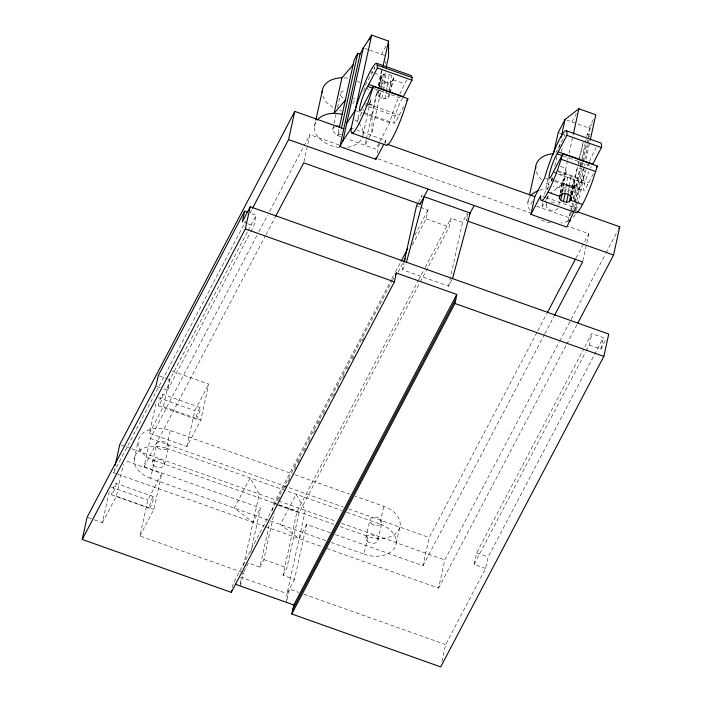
<?xml version="1.0" encoding="UTF-8"?>
<svg xmlns="http://www.w3.org/2000/svg" width="702" height="702" viewBox="0 0 702 702"><rect width="100%" height="100%" fill="white"/><g stroke="black" fill="none" stroke-linecap="round" stroke-linejoin="round"><path stroke-width="0.53" stroke-dasharray="3.51 2.63" d="M368.989 137.759L371.955 132.125L371.99 116.427L377.825 89.9M385.652 143.34L385.802 140.47L357.336 130.353M575.184 210.74L576.719 201.606M240.523 584.082L240.944 577.255L287.039 593.62L286.495 602.377L289.417 589.101L298.666 592.383M240.4 586.03L243.313 572.727L241.418 576.351M94.252 519.796L102.431 522.7L109.398 491.005M116.69 473.824L113.584 472.727L114.505 468.541M102.431 522.7L116.365 496.165L123.341 464.461M134.196 459.301L138.092 441.558M172.271 371.139L208.748 384.091L200.851 420.007L186.907 446.551L149.421 433.239L156.388 401.544M250.737 552.448L260.503 508.02L144.112 466.69L150.307 438.469L256.879 235.6M149.421 433.239L163.364 406.695L170.103 376.061M163.636 388.908L167.48 390.268L169.823 379.624L247.525 231.704M152.431 462.302L156.335 444.559M325.807 540.601L150.588 478.387L154.493 460.644A24.684 16.708 12.4 0 1 139.365 437.372A24.684 16.708 12.4 0 1 170.332 430.484L294.059 474.42M242.295 572.367L139.917 536.012L147.815 500.087L161.75 473.552L125.281 460.6M150.588 478.387A24.684 16.708 12.4 0 1 135.46 455.124A24.684 16.708 12.4 0 1 166.427 448.227L170.332 430.484M139.917 536.012L153.852 509.476L161.75 473.552M164.584 464.303L168.489 446.56M186.907 446.551L194.805 410.626L208.748 384.091M250.772 231.721L253.817 225.921L256.16 215.268L250.395 213.224M303.94 161.82L309.907 134.652L338.829 144.919M314.47 126.43L315.619 121.218M332.704 129.431L335.925 114.821M337.53 107.511L340.514 93.945M232.38 587.442L233.248 583.502L392.278 280.756M340.61 136.609L337.557 135.521L338.943 129.229M243.497 565.619L259.24 494.032L250.096 477.939L234.257 508.099L253.036 522.244L260.503 508.02M354.782 119.735L357.169 121.472L359.231 112.074M363.829 91.199L364.97 85.977L374.692 67.48L373.999 70.612M243.822 571.761L248.411 563.03L259.933 567.119L269.77 522.402M272.341 510.696L273.982 503.237L391.426 279.659M259.933 567.119L263.899 559.582L274.131 513.039M363.101 134.442L370.902 98.947A24.684 16.708 12.4 0 1 369.638 103.133M366.19 140.04L365.04 145.279L368.497 138.698M366.426 138.987L377.246 89.768M378.167 85.591L381.607 69.937M378.755 85.653L382.02 70.797M389.838 93.84C389.557 102.15 374.473 98.736 378.273 90.681M379.212 86.425C379.984 81.485 380.212 71.911 387.732 74.079C390.154 74.623 393.295 76 393.48 78.843L389.68 95.709M378.624 89.487L381.669 75.641L373.99 72.911M377.878 94.068L378.58 90.874M379.519 86.609L381.318 76.843M380.089 89.233L383.371 74.324M379.141 96.718L380.484 90.611M381.379 86.539L382.722 80.44L381.388 78.097M371.955 132.125L381.054 90.734M381.283 89.672L385.249 71.639M382.572 90.189L386.153 73.912M381.704 98.491L383.292 91.295M383.511 90.268L385.319 82.046L382.722 80.44M385.67 90.953L389.285 74.5M384.907 98.763L388.487 82.485L391.365 81.634L393.48 78.843M388.785 90.198L391.918 75.956M387.855 97.613L388.794 93.348M389.031 92.287L391.365 81.634M330.3 532.8L306.607 524.394L294.507 579.404L282.985 575.307L297.034 511.425L418.041 281.072M390.066 92.778L393.348 77.869M377.272 153.062L379.571 142.62M282.985 575.307L286.942 567.769L299.043 512.758L449.14 227.027L451.088 218.155L462.609 222.253L467.146 213.619M452.027 279.536L448.569 286.135L402.465 269.761L403.869 263.373M421.621 197.297L422.06 195.323L418.532 202.044M412.346 244.998L426.088 218.849L428.036 209.968L420.358 207.248M365.865 538.101L369.77 520.357M330.967 542.435L364.022 554.176L367.927 536.433A24.684 16.708 12.4 0 0 398.894 529.536A24.684 16.708 12.4 0 0 383.766 506.274L354.896 496.024M364.022 554.176A24.684 16.708 12.4 0 0 394.989 547.288A24.684 16.708 12.4 0 0 379.861 524.025L383.766 506.274M378.018 540.101L381.923 522.358M448.569 286.135L462.609 222.253M467.725 213.671L466.207 220.568L467.69 217.743M396.261 543.102L400.158 525.359M335.451 534.634L422.999 565.724L429.203 537.513L537.302 331.73M327.027 548.516L438.583 588.136L444.787 559.915L559.24 342.032M527.904 202.229L529.054 197.008M441.891 661.582L445.63 644.576L485.617 568.453L488.153 556.923L603.36 337.609L591.83 333.52L584.187 348.078M542.751 202.738L541.593 207.976L545.551 200.456M544.594 194.34L548.051 178.615M539.663 190.268A24.684 16.708 12.4 0 1 547.56 189.075L549.622 179.686M546.147 205.23L548.666 193.743M551.421 181.221L552.342 177.044M551.544 181.028L552.474 176.781M554.808 166.172L556.905 156.616M558.774 148.131L560.178 141.76M561.407 151.79L562.785 145.525M485.617 568.453L474.096 564.364L476.632 552.825L583.678 349.043M560.205 193.085C560.863 186.969 561.916 174.938 570.989 177.527C578.702 180.791 572.472 190.435 572.077 195.981M567.47 160.776L562.337 184.117L550.236 193.48M567.699 159.714L568.172 157.59M569.103 153.343L573.069 135.302M560.521 192.822L563.013 180.309M558.757 205.142L559.678 200.965M561.512 192.62L566.102 171.744M561.793 192.243L564.838 178.405M562.565 191.918L564.355 183.784L562.855 182.178M564.434 192.515L567.786 177.255M565.443 192.26L567.023 185.065L564.355 183.784M567.821 191.918L570.989 177.527M568.55 192.953L570.121 185.828C572.06 186.337 574.684 185.468 574.885 183.204M570.419 193.541L573.552 179.3M570.963 194.235L572.841 185.723M570.831 196.218L577.263 166.997M578.974 161.407L571.121 195.138M579.203 160.363L583.108 142.62M572.007 194.726L574.815 181.95M572.191 195.051L574.534 184.398M567.979 221.902L570.042 212.513M570.735 209.38L572.13 203.01M573.069 198.771L579.834 167.989M580.063 166.936L581.002 162.689M581.932 158.441L585.196 143.585M585.433 142.524L587.302 134.038L592.234 123.543M570.691 212.653L569.541 217.901L536.714 206.239M570.919 211.609L572.771 203.22M573.692 199.026L580.598 167.611M580.826 166.567L581.747 162.39M581.976 161.346L585.872 143.603M571.621 213.154L581.616 167.681M581.853 166.62L582.783 162.373M583.02 161.311L586.749 144.331M586.986 143.269L590.25 128.413L567.049 120.174M573.736 209.301L574.894 203.992M575.131 202.931L582.599 168.971M584.696 159.424L587.96 144.568M588.197 143.506L588.899 140.321M576.947 200.561L584.38 166.778M584.608 165.716L585.073 163.592M586.012 159.345L589.978 141.304M576.535 210.231L584.336 174.745M582.836 260.854L588.803 233.687L568.146 226.351M586.24 350.877L589.294 345.051L591.83 333.52M589.294 345.051L600.824 349.148L603.36 337.609M579.448 157.52L583.336 141.576M377.808 92.813L378.159 91.611L379.852 90.295M379.8 141.576L389.707 122.718L391.505 116.725A37.022 4.967 -70.4 0 1 399.535 94.963M574.482 201.816L581.037 184.126A37.022 4.967 -70.4 0 1 586.767 168.024M574.148 210.793L575.342 207.871L546.867 197.753M403.808 106.406L397.92 117.725A13.575 1.825 -70.4 0 1 394.506 118.735A13.575 1.825 -70.4 0 1 402.07 98.877L403.273 96.7M593.322 173.798L587.425 185.117A13.575 1.825 -70.4 0 1 583.564 188.68A13.575 1.825 -70.4 0 1 588.899 171.499M113.584 472.727L245.849 220.946M249.921 213.197L251.957 209.328M248.034 230.739L256.16 215.268M167.48 390.268L250.263 232.687M258.924 231.721L267.585 215.216M269.629 211.337L309.907 134.652M144.112 466.69L265.461 235.661M265.97 234.696L275.149 217.225M352.816 103.729L355.361 98.877L353.439 98.192M337.557 135.521L340.531 129.87M369.7 50.096L381.598 54.326L386.074 45.814M385.065 63.355L386.047 61.478M357.169 121.472L363.487 109.442M365.426 105.748L366.892 102.975M378.808 143.462L375.842 149.114L346.718 138.777M384.319 143.296L385.802 140.47M391.935 278.694L394.989 272.885M395.498 271.92L400.579 262.241M414.821 235.135L428.036 209.968M392.787 279.782L393.804 277.843M278.536 499.736L280.063 496.823M284.643 488.109L286.17 485.205M288.206 481.326L289.724 478.422M294.305 469.708L295.832 466.804M297.867 462.925L300.921 457.116M303.975 451.307L305.502 448.394M308.555 442.585L310.591 438.715M313.645 432.897L315.172 429.993M318.225 424.183L320.252 420.305M323.306 414.496L324.833 411.591M332.976 396.095L334.503 393.19M337.557 387.381L338.575 385.442M342.646 377.694L344.173 374.789M347.227 368.971L348.236 367.041M352.307 359.292L353.834 356.379M361.978 340.882L363.504 337.978M398.104 272.113L402.685 263.399M402.465 269.761L405.44 264.11M418.55 280.098L424.649 268.489M425.158 267.523L451.088 218.155M306.607 524.394L299.131 538.609L280.352 524.464L296.191 494.313L305.335 510.398L287.039 593.62L294.507 579.404M555.844 152.667L565.075 135.091L562.118 134.038M571.99 121.929L576.43 113.47M530.844 204.159L532.827 200.395M547.56 189.075L549.499 185.381M546.042 199.517L548.016 195.761M588.899 127.939L593.339 119.48M588.083 138.785L589.566 135.96M537.82 330.756L546.998 313.285M576.061 257.959L588.803 233.687M422.999 565.724L544.357 334.705M544.866 333.731L554.045 316.26M559.748 341.067L605.536 253.913M606.045 252.939L617.742 230.668M438.583 588.136L566.26 345.068M566.768 344.103L576.947 324.736M474.096 564.364L585.731 351.842M600.824 349.148L606.265 338.776M388.487 82.485L385.319 82.046M570.121 185.828L567.023 185.065M364.742 48.341L368.708 49.745M381.598 54.326L384.564 55.379M587.302 134.038L590.066 135.021M558.16 132.634L561.126 133.687M370.147 71.551L373.025 72.578M393.19 79.738L404.721 83.828M373.797 88.557L402.246 98.657M563.302 155.941L591.567 166.26A13.575 1.825 -70.4 0 0 590.514 168.076M368.866 103.668L373.806 105.423M557.274 170.577L578.299 178.045M368.708 104.308L399.219 115.146M558.248 171.709L588.75 182.546M368.725 106.634L398.192 117.094M554.168 172.578L557.212 173.666M558.23 174.026L587.688 184.486M363.794 112.39L394.27 123.21M551.263 179.054L554.308 180.133M555.326 180.502L583.774 190.602M355.133 110.442L362.074 112.908M363.066 113.259L389.707 122.718M545.647 178.194L553.501 180.984M554.483 181.327L579.247 190.119M351.228 128.185L353.264 128.914M542.804 196.314L545.849 197.394M573.499 210.363L576.588 211.46M378.088 158.863L531.993 213.513M416.514 205.879L419.392 206.906M426.088 218.849L449.14 227.027M244.208 222.508L247.095 223.534M248.052 223.877L253.817 225.921M159.257 375.868L166.944 378.597M167.901 378.94L169.823 379.624M156.915 386.521L162.68 388.566M162.794 394.287A6.169 0.825 -70.4 0 1 160.267 403.404A6.169 0.825 -70.4 0 1 159.038 402.588A6.169 0.825 -70.4 0 1 162.794 394.287L200.272 407.599A6.169 0.825 -70.4 0 1 197.753 416.716A6.169 0.825 -70.4 0 1 196.525 415.9A6.169 0.825 -70.4 0 1 200.272 407.599M158.336 397.674L194.805 410.626M163.364 406.695L200.851 420.007M158.608 405.896L196.095 419.208M295.094 474.789L349.736 494.19M476.632 552.825L488.153 556.923M150.307 438.469L343.471 507.063M348.64 508.897L429.203 537.513M166.427 448.227L341.646 510.451M346.814 512.284L379.861 524.025M120.823 444.875L124.956 446.34M125.991 446.709L277.676 500.579M278.703 500.938L336.328 521.402M341.488 523.236L444.787 559.915M154.493 460.644L278.22 504.58M279.247 504.94L333.898 524.35M340.084 526.544L367.927 536.433M273.982 503.237L277.992 504.668M278.992 505.019L297.034 511.425M277.992 505.291L299.043 512.758M117.717 474.192L264.303 526.246M265.33 526.605L321.858 546.683M116.014 483.336A6.169 0.825 -70.4 0 1 113.496 492.444A6.169 0.825 -70.4 0 1 112.267 491.628A6.169 0.825 -70.4 0 1 116.014 483.336L153.501 496.647A6.169 0.825 -70.4 0 1 150.983 505.756A6.169 0.825 -70.4 0 1 149.754 504.94A6.169 0.825 -70.4 0 1 153.501 496.647M111.337 487.135L147.815 500.087M116.365 496.165L153.852 509.476M111.837 494.936L149.324 508.248M263.899 559.582L286.942 567.769M88.119 517.62L93.234 519.436M303.799 594.208L445.63 644.576M587.53 166.102A37.022 4.967 -70.4 0 1 589.066 162.364M589.452 161.46A37.022 4.967 -70.4 0 1 596.226 147.701M399.921 94.059A37.022 4.967 -70.4 0 1 407.59 78.878M560.442 166.567A6.169 4.177 12.4 0 1 565.996 172.28A6.169 4.177 12.4 0 1 558.046 174.508M555.431 172.982A6.169 4.177 12.4 0 1 554.554 171.955M583.327 168.498A24.684 16.708 12.4 0 1 577.342 184.661A24.684 16.708 12.4 0 1 553.106 186.162M549.166 184.617A24.684 16.708 12.4 0 1 543.883 181.537M541.637 179.703A24.684 16.708 12.4 0 1 536.1 171.191M578.404 161.776A24.684 16.708 12.4 0 1 581.335 165.014M358.74 123.043A24.684 16.708 12.4 0 1 344.48 147.552M339.224 147.402A24.684 16.708 12.4 0 1 316.69 120.726M341.462 134.547A6.169 4.177 12.4 0 1 333.704 132.178A6.169 4.177 12.4 0 1 334.784 126.781M575.271 214.417A24.684 16.708 12.4 0 1 573.113 217.374M568.225 220.858A24.684 16.708 12.4 0 1 560.977 223.043M550.535 222.911A24.684 16.708 12.4 0 1 538.609 218.673M529.799 210.24A24.684 16.708 12.4 0 1 530.124 196.516M575.526 203.992A24.684 16.708 12.4 0 1 576.588 209.363M557.985 208.275A6.169 4.177 12.4 0 1 550.245 210.003A6.169 4.177 12.4 0 1 546.463 204.185M551.052 201.939A6.169 4.177 12.4 0 1 556.818 203.992M369.191 103.905A24.684 16.708 12.4 0 1 367.479 106.09M341.742 110.969A24.684 16.708 12.4 0 1 339.671 110.363M332.976 107.388A24.684 16.708 12.4 0 1 322.946 96.288M344.024 77.825A24.684 16.708 12.4 0 1 348.271 78.264M357.45 81.063A24.684 16.708 12.4 0 1 360.205 82.503M366.541 87.557A24.684 16.708 12.4 0 1 368.489 90.075M343.181 98.061A6.169 4.177 12.4 0 1 340.619 93.41A6.169 4.177 12.4 0 1 345.419 90.663M157.81 447.806A6.169 4.177 12.4 0 0 168.173 447.604A6.169 4.177 12.4 0 0 161.241 441.277A6.169 4.177 12.4 0 0 157.81 447.806M153.913 465.549A6.169 4.177 12.4 0 0 164.268 465.356A6.169 4.177 12.4 0 0 157.345 459.02A6.169 4.177 12.4 0 0 153.913 465.549M371.253 523.595A6.169 4.177 12.4 0 0 381.607 523.402A6.169 4.177 12.4 0 0 374.675 517.067A6.169 4.177 12.4 0 0 371.253 523.595M367.348 541.339A6.169 4.177 12.4 0 0 377.702 541.145A6.169 4.177 12.4 0 0 370.779 534.81A6.169 4.177 12.4 0 0 367.348 541.339"/><path stroke-width="1.05" d="M383.827 144.235L375.903 159.319L339.926 146.542L360.038 54.133L363.346 47.841L371.7 35.1L388.557 41.085L388.522 56.783L386.188 67.392M368.699 84.424L377.404 67.936L376.834 63.355L411.407 75.632L412.083 77.553L411.942 80.204L403.273 96.7L368.699 84.424L367.523 86.609A13.575 1.825 -70.4 0 0 359.968 106.476A13.575 1.825 -70.4 0 0 363.382 105.458L373.35 86.381L407.888 98.64L403.132 113.276A37.022 4.967 -70.4 0 1 386.328 145.261L351.755 132.985M369.217 39.83L371.7 35.1L351.228 128.185L351.079 131.063A37.022 4.967 -70.4 0 0 368.559 101L373.35 86.381M541.286 200.386L575.859 212.662A37.022 4.967 -70.4 0 0 592.663 180.677L597.384 166.032L562.846 153.764L552.886 172.85A13.575 1.825 -70.4 0 1 549.473 173.859A13.575 1.825 -70.4 0 1 557.028 153.992L566.9 135.319L567.04 132.669L566.365 130.756L600.938 143.032L601.614 144.954L601.438 147.587L592.804 164.101L558.23 151.825M247.516 212.206L244.629 211.179L242.287 221.823L250.21 206.748L608.739 334.064L603.834 356.397L440.724 666.9L291.813 613.987L454.931 303.483L456.748 294.436L396.358 272.99L395.34 274.938M341.523 127.983L357.73 53.308L360.038 54.133M396.358 272.99L394.401 281.862L231.291 592.374L82.222 539.434L87.101 517.251L155.958 386.179L158.301 375.535L244.629 211.179M115.198 465.408L119.788 444.506L294.779 111.39L343.822 128.799M82.222 539.434L245.331 228.931L250.21 206.748M252.466 208.354L288.575 139.601L294.779 111.39M315.847 120.174L322.271 90.944M353.668 64.198L341.927 77.799L334.117 113.285A24.684 16.708 12.4 0 0 317.26 119.989M231.291 592.374L231.73 590.4M339.408 127.132L354.124 60.179L357.73 53.308M339.926 146.542L342.874 140.926L363.346 47.841M382.959 66.558L388.557 41.085M375.903 159.319L376.36 157.23M291.813 613.987L293.805 604.966L456.748 294.436M404.106 262.311L416.514 205.879L418.023 203.001M275.667 216.251L303.712 162.864L420.103 204.194L420.542 202.229M529.51 194.919L535.714 166.734M573.753 211.767L566.83 227.123L530.905 214.364L534.81 196.621L544.673 177.843L546.463 171.85A37.022 4.967 -70.4 0 1 566.365 130.756M553.343 154.554L558.16 132.634L565.075 119.472L578.904 108.775L595.805 114.777L590.207 140.251M561.109 137.513L565.075 119.472M573.306 134.24L578.904 108.775M559.345 198.148C559.161 191.813 570.129 192.295 571.305 197.92C571.691 204.352 561.135 202.659 559.345 198.148L560.047 194.954M560.775 200.061L562.346 192.936M563.408 201.509L565.215 193.287M566.54 202.106L568.33 193.971M569.331 201.693L570.735 195.305M571.726 197.174L571.024 200.368L582.546 204.466M569.778 221.507L570.243 219.419M577.965 322.797L613.574 255.01L619.778 226.799L577.614 211.82M406.432 262.223L424.069 196.657L470.164 213.031L452.527 278.589M530.905 214.364L540.768 195.586L540.61 198.464A37.022 4.967 -70.4 0 0 558.09 168.401L562.846 153.764M596.367 167.971L597.384 166.032M406.862 100.579L407.888 98.64M420.103 204.194L428.027 189.119M401.088 261.267L407.695 248.683M403.703 261.46L405.229 258.555M469.173 214.917L474.122 205.493M292.831 609.406L455.94 298.903M547.507 312.311L575.552 258.924M554.562 315.286L582.599 261.899L468.26 221.297M618.76 228.729L619.778 226.799M346.779 123.183L355.133 110.442L356.932 104.449A37.022 4.967 -70.4 0 1 376.834 63.355M342.874 140.926L351.228 128.185M345.867 99.684L334.117 113.285L342.55 114.286M235.293 584.222L293.805 604.966M377.509 65.277L412.083 77.553M377.404 67.936L411.942 80.204M566.9 135.319L601.438 147.587M367.708 86.39L372.78 88.198M557.204 153.782L562.284 155.581M561.188 159.293L595.761 171.569M547.972 192.19L559.503 196.279M387.03 144.147L534.81 196.621M288.575 139.601L613.574 255.01M245.331 228.931L394.401 281.862M454.931 303.483L603.834 356.397M535.67 168.498A24.684 16.708 12.4 0 1 553.299 153.694M336.109 126.325A6.169 4.177 12.4 0 1 339.206 126.263M530.694 195.788A24.684 16.708 12.4 0 1 537.881 190.883M322.236 92.708A24.684 16.708 12.4 0 1 341.927 77.799"/></g></svg>
